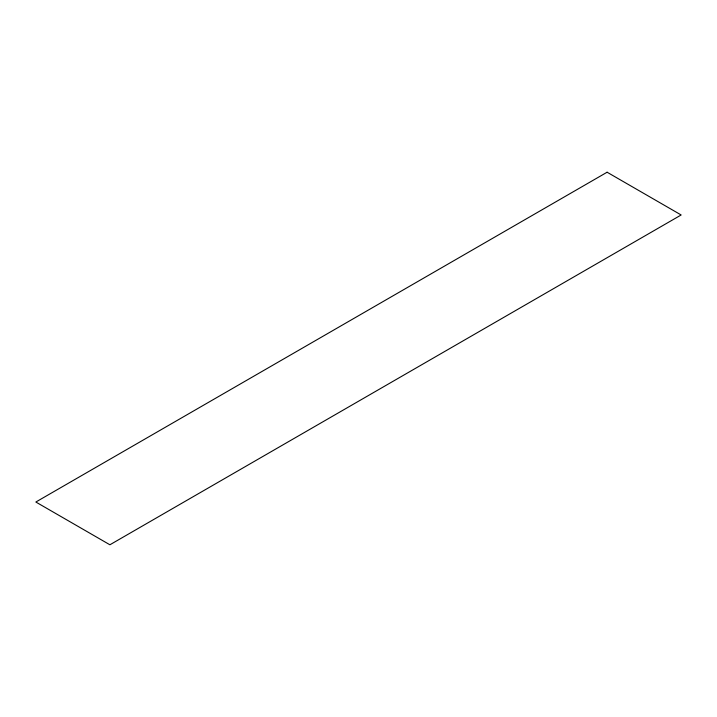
<?xml version="1.0" encoding="UTF-8"?>
<svg xmlns="http://www.w3.org/2000/svg" width="717" height="717" viewBox="0 0 717 717"><rect width="100%" height="100%" fill="white"/><g stroke="black" fill="none" stroke-linecap="round" stroke-linejoin="round"><path stroke-width="1.08" d="M607.102 172.223L35.85 502.025L109.898 544.777L681.15 214.975L607.102 172.223"/></g></svg>
